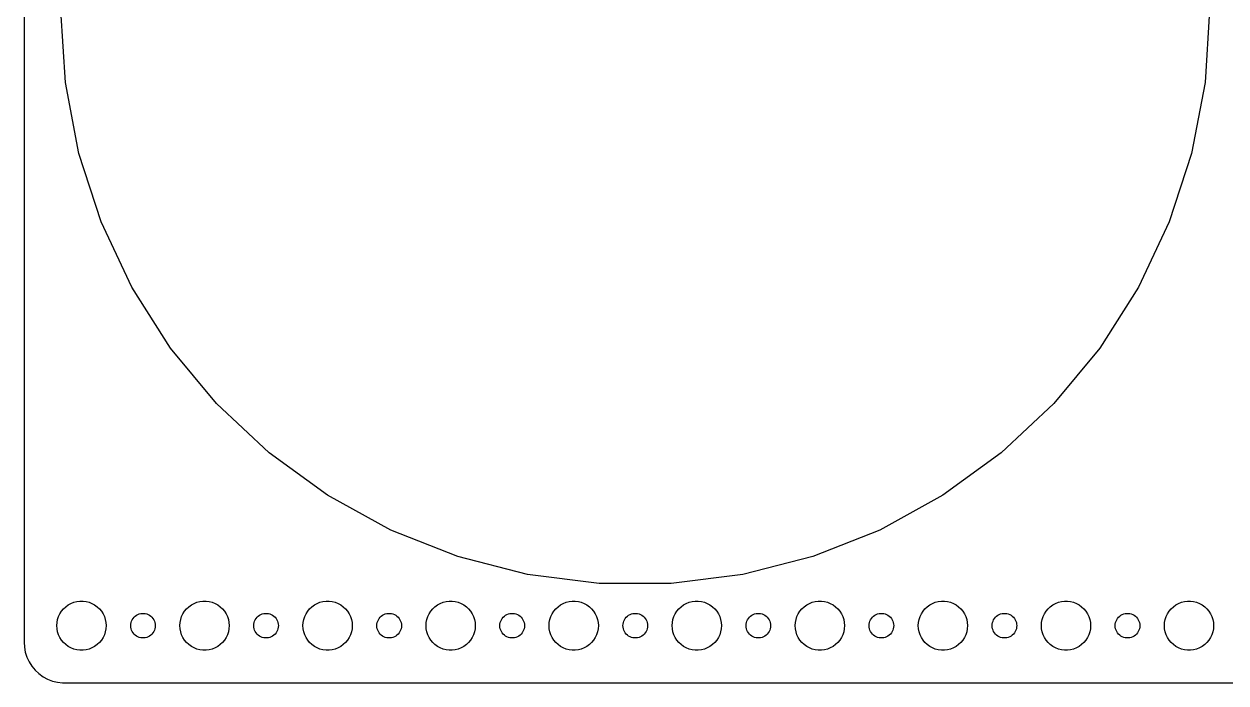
# Model space of a CAD drawing. Header units: metres. Extents: x -292 to 292, y -82 to 82.
# Drawn here: x -292 to -145.5, y -82 to -1.6 of the extents above; entities that cross this region are included whole.
import ezdxf

# ---------------------------------------------------------------- set-up
doc = ezdxf.new("R2010")
doc.units = ezdxf.units.M

msp = doc.modelspace()

# ---------------------------------------------------------------- linework, layer by layer
for p, q in [((-292, 77), (-292, -77)), ((-286.948, -8.7733), (-287.5, 0)), ((-147.5, 0), (-148.052, -8.7733)), ((-285.301, -17.4083), (-286.948, -8.7733)), ((-148.052, -8.7733), (-149.699, -17.4083)), ((-282.584, -25.7687), (-285.301, -17.4083)), ((-149.699, -17.4083), (-152.416, -25.7687)), ((-278.841, -33.7227), (-282.584, -25.7687)), ((-152.416, -25.7687), (-156.159, -33.7227)), ((-274.131, -41.145), (-278.841, -33.7227)), ((-156.159, -33.7227), (-160.869, -41.145)), ((-268.528, -47.9183), (-274.131, -41.145)), ((-160.869, -41.145), (-166.472, -47.9183)), ((-262.12, -53.9359), (-268.528, -47.9183)), ((-166.472, -47.9183), (-172.88, -53.9359)), ((-255.008, -59.103), (-262.12, -53.9359)), ((-172.88, -53.9359), (-179.992, -59.103)), ((-247.305, -63.3379), (-255.008, -59.103)), ((-179.992, -59.103), (-187.695, -63.3379)), ((-239.131, -66.574), (-247.305, -63.3379)), ((-187.695, -63.3379), (-195.869, -66.574)), ((-230.617, -68.7601), (-239.131, -66.574)), ((-195.869, -66.574), (-204.383, -68.7601)), ((-221.895, -69.8619), (-230.617, -68.7601)), ((-204.383, -68.7601), (-213.105, -69.8619)), ((-213.105, -69.8619), (-221.895, -69.8619)), ((-287.629, -73.5547), (-287.427, -73.2366)), ((-287.427, -73.2366), (-287.187, -72.9464)), ((-287.187, -72.9464), (-286.912, -72.6885)), ((-286.912, -72.6885), (-286.607, -72.467)), ((-286.607, -72.467), (-286.277, -72.2855)), ((-286.277, -72.2855), (-285.927, -72.1468)), ((-285.927, -72.1468), (-285.562, -72.0531)), ((-285.562, -72.0531), (-285.188, -72.0059)), ((-285.188, -72.0059), (-284.812, -72.0059)), ((-284.812, -72.0059), (-284.438, -72.0531)), ((-284.438, -72.0531), (-284.073, -72.1468)), ((-284.073, -72.1468), (-283.723, -72.2855)), ((-283.723, -72.2855), (-283.393, -72.467)), ((-283.393, -72.467), (-283.088, -72.6885)), ((-283.088, -72.6885), (-282.813, -72.9464)), ((-282.813, -72.9464), (-282.573, -73.2366)), ((-282.573, -73.2366), (-282.371, -73.5547)), ((-272.629, -73.5547), (-272.427, -73.2366)), ((-272.427, -73.2366), (-272.187, -72.9464)), ((-272.187, -72.9464), (-271.912, -72.6885)), ((-271.912, -72.6885), (-271.607, -72.467)), ((-271.607, -72.467), (-271.277, -72.2855)), ((-271.277, -72.2855), (-270.927, -72.1468)), ((-270.927, -72.1468), (-270.562, -72.0531)), ((-270.562, -72.0531), (-270.188, -72.0059)), ((-270.188, -72.0059), (-269.812, -72.0059)), ((-269.812, -72.0059), (-269.438, -72.0531)), ((-269.438, -72.0531), (-269.073, -72.1468)), ((-269.073, -72.1468), (-268.723, -72.2855)), ((-268.723, -72.2855), (-268.393, -72.467)), ((-268.393, -72.467), (-268.088, -72.6885)), ((-268.088, -72.6885), (-267.813, -72.9464)), ((-267.813, -72.9464), (-267.573, -73.2366)), ((-267.573, -73.2366), (-267.371, -73.5547)), ((-257.629, -73.5547), (-257.427, -73.2366)), ((-257.427, -73.2366), (-257.187, -72.9464)), ((-257.187, -72.9464), (-256.912, -72.6885)), ((-256.912, -72.6885), (-256.607, -72.467)), ((-256.607, -72.467), (-256.277, -72.2855)), ((-256.277, -72.2855), (-255.927, -72.1468)), ((-255.927, -72.1468), (-255.562, -72.0531)), ((-255.562, -72.0531), (-255.188, -72.0059)), ((-255.188, -72.0059), (-254.812, -72.0059)), ((-254.812, -72.0059), (-254.438, -72.0531)), ((-254.438, -72.0531), (-254.073, -72.1468)), ((-254.073, -72.1468), (-253.723, -72.2855)), ((-253.723, -72.2855), (-253.393, -72.467)), ((-253.393, -72.467), (-253.088, -72.6885)), ((-253.088, -72.6885), (-252.813, -72.9464)), ((-252.813, -72.9464), (-252.573, -73.2366)), ((-252.573, -73.2366), (-252.371, -73.5547)), ((-242.629, -73.5547), (-242.427, -73.2366)), ((-242.427, -73.2366), (-242.187, -72.9464)), ((-242.187, -72.9464), (-241.912, -72.6885)), ((-241.912, -72.6885), (-241.607, -72.467)), ((-241.607, -72.467), (-241.277, -72.2855)), ((-241.277, -72.2855), (-240.927, -72.1468)), ((-240.927, -72.1468), (-240.562, -72.0531)), ((-240.562, -72.0531), (-240.188, -72.0059)), ((-240.188, -72.0059), (-239.812, -72.0059)), ((-239.812, -72.0059), (-239.438, -72.0531)), ((-239.438, -72.0531), (-239.073, -72.1468)), ((-239.073, -72.1468), (-238.723, -72.2855)), ((-238.723, -72.2855), (-238.393, -72.467)), ((-238.393, -72.467), (-238.088, -72.6885)), ((-238.088, -72.6885), (-237.813, -72.9464)), ((-237.813, -72.9464), (-237.573, -73.2366)), ((-237.573, -73.2366), (-237.371, -73.5547)), ((-227.629, -73.5547), (-227.427, -73.2366)), ((-227.427, -73.2366), (-227.187, -72.9464)), ((-227.187, -72.9464), (-226.912, -72.6885)), ((-226.912, -72.6885), (-226.607, -72.467)), ((-226.607, -72.467), (-226.277, -72.2855)), ((-226.277, -72.2855), (-225.927, -72.1468)), ((-225.927, -72.1468), (-225.562, -72.0531)), ((-225.562, -72.0531), (-225.188, -72.0059)), ((-225.188, -72.0059), (-224.812, -72.0059)), ((-224.812, -72.0059), (-224.438, -72.0531)), ((-224.438, -72.0531), (-224.073, -72.1468)), ((-224.073, -72.1468), (-223.723, -72.2855)), ((-223.723, -72.2855), (-223.393, -72.467)), ((-223.393, -72.467), (-223.088, -72.6885)), ((-223.088, -72.6885), (-222.813, -72.9464)), ((-222.813, -72.9464), (-222.573, -73.2366)), ((-222.573, -73.2366), (-222.371, -73.5547)), ((-212.629, -73.5547), (-212.427, -73.2366)), ((-212.427, -73.2366), (-212.187, -72.9464)), ((-212.187, -72.9464), (-211.912, -72.6885)), ((-211.912, -72.6885), (-211.607, -72.467)), ((-211.607, -72.467), (-211.277, -72.2855)), ((-211.277, -72.2855), (-210.927, -72.1468)), ((-210.927, -72.1468), (-210.562, -72.0531)), ((-210.562, -72.0531), (-210.188, -72.0059)), ((-210.188, -72.0059), (-209.812, -72.0059)), ((-209.812, -72.0059), (-209.438, -72.0531)), ((-209.438, -72.0531), (-209.073, -72.1468)), ((-209.073, -72.1468), (-208.723, -72.2855)), ((-208.723, -72.2855), (-208.393, -72.467)), ((-208.393, -72.467), (-208.088, -72.6885)), ((-208.088, -72.6885), (-207.813, -72.9464)), ((-207.813, -72.9464), (-207.573, -73.2366)), ((-207.573, -73.2366), (-207.371, -73.5547)), ((-197.629, -73.5547), (-197.427, -73.2366)), ((-197.427, -73.2366), (-197.187, -72.9464)), ((-197.187, -72.9464), (-196.912, -72.6885)), ((-196.912, -72.6885), (-196.607, -72.467)), ((-196.607, -72.467), (-196.277, -72.2855)), ((-196.277, -72.2855), (-195.927, -72.1468)), ((-195.927, -72.1468), (-195.562, -72.0531)), ((-195.562, -72.0531), (-195.188, -72.0059)), ((-195.188, -72.0059), (-194.812, -72.0059)), ((-194.812, -72.0059), (-194.438, -72.0531)), ((-194.438, -72.0531), (-194.073, -72.1468)), ((-194.073, -72.1468), (-193.723, -72.2855)), ((-193.723, -72.2855), (-193.393, -72.467)), ((-193.393, -72.467), (-193.088, -72.6885)), ((-193.088, -72.6885), (-192.813, -72.9464)), ((-192.813, -72.9464), (-192.573, -73.2366)), ((-192.573, -73.2366), (-192.371, -73.5547)), ((-182.629, -73.5547), (-182.427, -73.2366)), ((-182.427, -73.2366), (-182.187, -72.9464)), ((-182.187, -72.9464), (-181.912, -72.6885)), ((-181.912, -72.6885), (-181.607, -72.467)), ((-181.607, -72.467), (-181.277, -72.2855)), ((-181.277, -72.2855), (-180.927, -72.1468)), ((-180.927, -72.1468), (-180.562, -72.0531)), ((-180.562, -72.0531), (-180.188, -72.0059)), ((-180.188, -72.0059), (-179.812, -72.0059)), ((-179.812, -72.0059), (-179.438, -72.0531)), ((-179.438, -72.0531), (-179.073, -72.1468)), ((-179.073, -72.1468), (-178.723, -72.2855)), ((-178.723, -72.2855), (-178.393, -72.467)), ((-178.393, -72.467), (-178.088, -72.6885)), ((-178.088, -72.6885), (-177.813, -72.9464)), ((-177.813, -72.9464), (-177.573, -73.2366)), ((-177.573, -73.2366), (-177.371, -73.5547)), ((-167.629, -73.5547), (-167.427, -73.2366)), ((-167.427, -73.2366), (-167.187, -72.9464)), ((-167.187, -72.9464), (-166.912, -72.6885)), ((-166.912, -72.6885), (-166.607, -72.467)), ((-166.607, -72.467), (-166.277, -72.2855)), ((-166.277, -72.2855), (-165.927, -72.1468)), ((-165.927, -72.1468), (-165.562, -72.0531)), ((-165.562, -72.0531), (-165.188, -72.0059)), ((-165.188, -72.0059), (-164.812, -72.0059)), ((-164.812, -72.0059), (-164.438, -72.0531)), ((-164.438, -72.0531), (-164.073, -72.1468)), ((-164.073, -72.1468), (-163.723, -72.2855)), ((-163.723, -72.2855), (-163.393, -72.467)), ((-163.393, -72.467), (-163.088, -72.6885)), ((-163.088, -72.6885), (-162.813, -72.9464)), ((-162.813, -72.9464), (-162.573, -73.2366)), ((-162.573, -73.2366), (-162.371, -73.5547)), ((-152.629, -73.5547), (-152.427, -73.2366)), ((-152.427, -73.2366), (-152.187, -72.9464)), ((-152.187, -72.9464), (-151.912, -72.6885)), ((-151.912, -72.6885), (-151.607, -72.467)), ((-151.607, -72.467), (-151.277, -72.2855)), ((-151.277, -72.2855), (-150.927, -72.1468)), ((-150.927, -72.1468), (-150.562, -72.0531)), ((-150.562, -72.0531), (-150.188, -72.0059)), ((-150.188, -72.0059), (-149.812, -72.0059)), ((-149.812, -72.0059), (-149.438, -72.0531)), ((-149.438, -72.0531), (-149.073, -72.1468)), ((-149.073, -72.1468), (-148.723, -72.2855)), ((-148.723, -72.2855), (-148.393, -72.467)), ((-148.393, -72.467), (-148.088, -72.6885)), ((-148.088, -72.6885), (-147.813, -72.9464)), ((-147.813, -72.9464), (-147.573, -73.2366)), ((-147.573, -73.2366), (-147.371, -73.5547)), ((-288, -75), (-287.976, -74.624)), ((-287.976, -74.624), (-287.906, -74.2539)), ((-287.906, -74.2539), (-287.789, -73.8956)), ((-287.789, -73.8956), (-287.629, -73.5547)), ((-282.371, -73.5547), (-282.211, -73.8956)), ((-282.211, -73.8956), (-282.094, -74.2539)), ((-282.094, -74.2539), (-282.024, -74.624)), ((-282.024, -74.624), (-282, -75)), ((-278.988, -74.812), (-278.953, -74.627)), ((-278.953, -74.627), (-278.895, -74.4478)), ((-278.895, -74.4478), (-278.814, -74.2774)), ((-278.814, -74.2774), (-278.714, -74.1183)), ((-278.714, -74.1183), (-278.593, -73.9732)), ((-278.593, -73.9732), (-278.456, -73.8442)), ((-278.456, -73.8442), (-278.304, -73.7335)), ((-278.304, -73.7335), (-278.139, -73.6428)), ((-278.139, -73.6428), (-277.964, -73.5734)), ((-277.964, -73.5734), (-277.781, -73.5266)), ((-277.781, -73.5266), (-277.594, -73.503)), ((-277.594, -73.503), (-277.406, -73.503)), ((-277.406, -73.503), (-277.219, -73.5266)), ((-277.219, -73.5266), (-277.036, -73.5734)), ((-277.036, -73.5734), (-276.861, -73.6428)), ((-276.861, -73.6428), (-276.696, -73.7335)), ((-276.696, -73.7335), (-276.544, -73.8442)), ((-276.544, -73.8442), (-276.407, -73.9732)), ((-276.407, -73.9732), (-276.286, -74.1183)), ((-276.286, -74.1183), (-276.186, -74.2774)), ((-276.186, -74.2774), (-276.105, -74.4478)), ((-276.105, -74.4478), (-276.047, -74.627)), ((-276.047, -74.627), (-276.012, -74.812)), ((-273, -75), (-272.976, -74.624)), ((-272.976, -74.624), (-272.906, -74.2539)), ((-272.906, -74.2539), (-272.789, -73.8956)), ((-272.789, -73.8956), (-272.629, -73.5547)), ((-267.371, -73.5547), (-267.211, -73.8956)), ((-267.211, -73.8956), (-267.094, -74.2539)), ((-267.094, -74.2539), (-267.024, -74.624)), ((-267.024, -74.624), (-267, -75)), ((-263.988, -74.812), (-263.953, -74.627)), ((-263.953, -74.627), (-263.895, -74.4478)), ((-263.895, -74.4478), (-263.814, -74.2774)), ((-263.814, -74.2774), (-263.714, -74.1183)), ((-263.714, -74.1183), (-263.593, -73.9732)), ((-263.593, -73.9732), (-263.456, -73.8442)), ((-263.456, -73.8442), (-263.304, -73.7335)), ((-263.304, -73.7335), (-263.139, -73.6428)), ((-263.139, -73.6428), (-262.964, -73.5734)), ((-262.964, -73.5734), (-262.781, -73.5266)), ((-262.781, -73.5266), (-262.594, -73.503)), ((-262.594, -73.503), (-262.406, -73.503)), ((-262.406, -73.503), (-262.219, -73.5266)), ((-262.219, -73.5266), (-262.036, -73.5734)), ((-262.036, -73.5734), (-261.861, -73.6428)), ((-261.861, -73.6428), (-261.696, -73.7335)), ((-261.696, -73.7335), (-261.544, -73.8442)), ((-261.544, -73.8442), (-261.407, -73.9732)), ((-261.407, -73.9732), (-261.286, -74.1183)), ((-261.286, -74.1183), (-261.186, -74.2774)), ((-261.186, -74.2774), (-261.105, -74.4478)), ((-261.105, -74.4478), (-261.047, -74.627)), ((-261.047, -74.627), (-261.012, -74.812)), ((-258, -75), (-257.976, -74.624)), ((-257.976, -74.624), (-257.906, -74.2539)), ((-257.906, -74.2539), (-257.789, -73.8956)), ((-257.789, -73.8956), (-257.629, -73.5547)), ((-252.371, -73.5547), (-252.211, -73.8956)), ((-252.211, -73.8956), (-252.094, -74.2539)), ((-252.094, -74.2539), (-252.024, -74.624)), ((-252.024, -74.624), (-252, -75)), ((-248.988, -74.812), (-248.953, -74.627)), ((-248.953, -74.627), (-248.895, -74.4478)), ((-248.895, -74.4478), (-248.814, -74.2774)), ((-248.814, -74.2774), (-248.714, -74.1183)), ((-248.714, -74.1183), (-248.593, -73.9732)), ((-248.593, -73.9732), (-248.456, -73.8442)), ((-248.456, -73.8442), (-248.304, -73.7335)), ((-248.304, -73.7335), (-248.139, -73.6428)), ((-248.139, -73.6428), (-247.964, -73.5734)), ((-247.964, -73.5734), (-247.781, -73.5266)), ((-247.781, -73.5266), (-247.594, -73.503)), ((-247.594, -73.503), (-247.406, -73.503)), ((-247.406, -73.503), (-247.219, -73.5266)), ((-247.219, -73.5266), (-247.036, -73.5734)), ((-247.036, -73.5734), (-246.861, -73.6428)), ((-246.861, -73.6428), (-246.696, -73.7335)), ((-246.696, -73.7335), (-246.544, -73.8442)), ((-246.544, -73.8442), (-246.407, -73.9732)), ((-246.407, -73.9732), (-246.286, -74.1183)), ((-246.286, -74.1183), (-246.186, -74.2774)), ((-246.186, -74.2774), (-246.105, -74.4478)), ((-246.105, -74.4478), (-246.047, -74.627)), ((-246.047, -74.627), (-246.012, -74.812)), ((-243, -75), (-242.976, -74.624)), ((-242.976, -74.624), (-242.906, -74.2539)), ((-242.906, -74.2539), (-242.789, -73.8956)), ((-242.789, -73.8956), (-242.629, -73.5547)), ((-237.371, -73.5547), (-237.211, -73.8956)), ((-237.211, -73.8956), (-237.094, -74.2539)), ((-237.094, -74.2539), (-237.024, -74.624)), ((-237.024, -74.624), (-237, -75)), ((-233.988, -74.812), (-233.953, -74.627)), ((-233.953, -74.627), (-233.895, -74.4478)), ((-233.895, -74.4478), (-233.814, -74.2774)), ((-233.814, -74.2774), (-233.714, -74.1183)), ((-233.714, -74.1183), (-233.593, -73.9732)), ((-233.593, -73.9732), (-233.456, -73.8442)), ((-233.456, -73.8442), (-233.304, -73.7335)), ((-233.304, -73.7335), (-233.139, -73.6428)), ((-233.139, -73.6428), (-232.964, -73.5734)), ((-232.964, -73.5734), (-232.781, -73.5266)), ((-232.781, -73.5266), (-232.594, -73.503)), ((-232.594, -73.503), (-232.406, -73.503)), ((-232.406, -73.503), (-232.219, -73.5266)), ((-232.219, -73.5266), (-232.036, -73.5734)), ((-232.036, -73.5734), (-231.861, -73.6428)), ((-231.861, -73.6428), (-231.696, -73.7335)), ((-231.696, -73.7335), (-231.544, -73.8442)), ((-231.544, -73.8442), (-231.407, -73.9732)), ((-231.407, -73.9732), (-231.286, -74.1183)), ((-231.286, -74.1183), (-231.186, -74.2774)), ((-231.186, -74.2774), (-231.105, -74.4478)), ((-231.105, -74.4478), (-231.047, -74.627)), ((-231.047, -74.627), (-231.012, -74.812)), ((-228, -75), (-227.976, -74.624)), ((-227.976, -74.624), (-227.906, -74.2539)), ((-227.906, -74.2539), (-227.789, -73.8956)), ((-227.789, -73.8956), (-227.629, -73.5547)), ((-222.371, -73.5547), (-222.211, -73.8956)), ((-222.211, -73.8956), (-222.094, -74.2539)), ((-222.094, -74.2539), (-222.024, -74.624)), ((-222.024, -74.624), (-222, -75)), ((-218.988, -74.812), (-218.953, -74.627)), ((-218.953, -74.627), (-218.895, -74.4478)), ((-218.895, -74.4478), (-218.814, -74.2774)), ((-218.814, -74.2774), (-218.714, -74.1183)), ((-218.714, -74.1183), (-218.593, -73.9732)), ((-218.593, -73.9732), (-218.456, -73.8442)), ((-218.456, -73.8442), (-218.304, -73.7335)), ((-218.304, -73.7335), (-218.139, -73.6428)), ((-218.139, -73.6428), (-217.964, -73.5734)), ((-217.964, -73.5734), (-217.781, -73.5266)), ((-217.781, -73.5266), (-217.594, -73.503)), ((-217.594, -73.503), (-217.406, -73.503)), ((-217.406, -73.503), (-217.219, -73.5266)), ((-217.219, -73.5266), (-217.036, -73.5734)), ((-217.036, -73.5734), (-216.861, -73.6428)), ((-216.861, -73.6428), (-216.696, -73.7335)), ((-216.696, -73.7335), (-216.544, -73.8442)), ((-216.544, -73.8442), (-216.407, -73.9732)), ((-216.407, -73.9732), (-216.286, -74.1183)), ((-216.286, -74.1183), (-216.186, -74.2774)), ((-216.186, -74.2774), (-216.105, -74.4478)), ((-216.105, -74.4478), (-216.047, -74.627)), ((-216.047, -74.627), (-216.012, -74.812)), ((-213, -75), (-212.976, -74.624)), ((-212.976, -74.624), (-212.906, -74.2539)), ((-212.906, -74.2539), (-212.789, -73.8956)), ((-212.789, -73.8956), (-212.629, -73.5547)), ((-207.371, -73.5547), (-207.211, -73.8956)), ((-207.211, -73.8956), (-207.094, -74.2539)), ((-207.094, -74.2539), (-207.024, -74.624)), ((-207.024, -74.624), (-207, -75)), ((-203.988, -74.812), (-203.953, -74.627)), ((-203.953, -74.627), (-203.895, -74.4478)), ((-203.895, -74.4478), (-203.814, -74.2774)), ((-203.814, -74.2774), (-203.714, -74.1183)), ((-203.714, -74.1183), (-203.593, -73.9732)), ((-203.593, -73.9732), (-203.456, -73.8442)), ((-203.456, -73.8442), (-203.304, -73.7335)), ((-203.304, -73.7335), (-203.139, -73.6428)), ((-203.139, -73.6428), (-202.964, -73.5734)), ((-202.964, -73.5734), (-202.781, -73.5266)), ((-202.781, -73.5266), (-202.594, -73.503)), ((-202.594, -73.503), (-202.406, -73.503)), ((-202.406, -73.503), (-202.219, -73.5266)), ((-202.219, -73.5266), (-202.036, -73.5734)), ((-202.036, -73.5734), (-201.861, -73.6428)), ((-201.861, -73.6428), (-201.696, -73.7335)), ((-201.696, -73.7335), (-201.544, -73.8442)), ((-201.544, -73.8442), (-201.407, -73.9732)), ((-201.407, -73.9732), (-201.286, -74.1183)), ((-201.286, -74.1183), (-201.186, -74.2774)), ((-201.186, -74.2774), (-201.105, -74.4478)), ((-201.105, -74.4478), (-201.047, -74.627)), ((-201.047, -74.627), (-201.012, -74.812)), ((-198, -75), (-197.976, -74.624)), ((-197.976, -74.624), (-197.906, -74.2539)), ((-197.906, -74.2539), (-197.789, -73.8956)), ((-197.789, -73.8956), (-197.629, -73.5547)), ((-192.371, -73.5547), (-192.211, -73.8956)), ((-192.211, -73.8956), (-192.094, -74.2539)), ((-192.094, -74.2539), (-192.024, -74.624)), ((-192.024, -74.624), (-192, -75)), ((-188.988, -74.812), (-188.953, -74.627)), ((-188.953, -74.627), (-188.895, -74.4478)), ((-188.895, -74.4478), (-188.814, -74.2774)), ((-188.814, -74.2774), (-188.714, -74.1183)), ((-188.714, -74.1183), (-188.593, -73.9732)), ((-188.593, -73.9732), (-188.456, -73.8442)), ((-188.456, -73.8442), (-188.304, -73.7335)), ((-188.304, -73.7335), (-188.139, -73.6428)), ((-188.139, -73.6428), (-187.964, -73.5734)), ((-187.964, -73.5734), (-187.781, -73.5266)), ((-187.781, -73.5266), (-187.594, -73.503)), ((-187.594, -73.503), (-187.406, -73.503)), ((-187.406, -73.503), (-187.219, -73.5266)), ((-187.219, -73.5266), (-187.036, -73.5734)), ((-187.036, -73.5734), (-186.861, -73.6428)), ((-186.861, -73.6428), (-186.696, -73.7335)), ((-186.696, -73.7335), (-186.544, -73.8442)), ((-186.544, -73.8442), (-186.407, -73.9732)), ((-186.407, -73.9732), (-186.286, -74.1183)), ((-186.286, -74.1183), (-186.186, -74.2774)), ((-186.186, -74.2774), (-186.105, -74.4478)), ((-186.105, -74.4478), (-186.047, -74.627)), ((-186.047, -74.627), (-186.012, -74.812)), ((-183, -75), (-182.976, -74.624)), ((-182.976, -74.624), (-182.906, -74.2539)), ((-182.906, -74.2539), (-182.789, -73.8956)), ((-182.789, -73.8956), (-182.629, -73.5547)), ((-177.371, -73.5547), (-177.211, -73.8956)), ((-177.211, -73.8956), (-177.094, -74.2539)), ((-177.094, -74.2539), (-177.024, -74.624)), ((-177.024, -74.624), (-177, -75)), ((-173.988, -74.812), (-173.953, -74.627)), ((-173.953, -74.627), (-173.895, -74.4478)), ((-173.895, -74.4478), (-173.814, -74.2774)), ((-173.814, -74.2774), (-173.714, -74.1183)), ((-173.714, -74.1183), (-173.593, -73.9732)), ((-173.593, -73.9732), (-173.456, -73.8442)), ((-173.456, -73.8442), (-173.304, -73.7335)), ((-173.304, -73.7335), (-173.139, -73.6428)), ((-173.139, -73.6428), (-172.964, -73.5734)), ((-172.964, -73.5734), (-172.781, -73.5266)), ((-172.781, -73.5266), (-172.594, -73.503)), ((-172.594, -73.503), (-172.406, -73.503)), ((-172.406, -73.503), (-172.219, -73.5266)), ((-172.219, -73.5266), (-172.036, -73.5734)), ((-172.036, -73.5734), (-171.861, -73.6428)), ((-171.861, -73.6428), (-171.696, -73.7335)), ((-171.696, -73.7335), (-171.544, -73.8442)), ((-171.544, -73.8442), (-171.407, -73.9732)), ((-171.407, -73.9732), (-171.286, -74.1183)), ((-171.286, -74.1183), (-171.186, -74.2774)), ((-171.186, -74.2774), (-171.105, -74.4478)), ((-171.105, -74.4478), (-171.047, -74.627)), ((-171.047, -74.627), (-171.012, -74.812)), ((-168, -75), (-167.976, -74.624)), ((-167.976, -74.624), (-167.906, -74.2539)), ((-167.906, -74.2539), (-167.789, -73.8956)), ((-167.789, -73.8956), (-167.629, -73.5547)), ((-162.371, -73.5547), (-162.211, -73.8956)), ((-162.211, -73.8956), (-162.094, -74.2539)), ((-162.094, -74.2539), (-162.024, -74.624)), ((-162.024, -74.624), (-162, -75)), ((-158.988, -74.812), (-158.953, -74.627)), ((-158.953, -74.627), (-158.895, -74.4478)), ((-158.895, -74.4478), (-158.814, -74.2774)), ((-158.814, -74.2774), (-158.714, -74.1183)), ((-158.714, -74.1183), (-158.593, -73.9732)), ((-158.593, -73.9732), (-158.456, -73.8442)), ((-158.456, -73.8442), (-158.304, -73.7335)), ((-158.304, -73.7335), (-158.139, -73.6428)), ((-158.139, -73.6428), (-157.964, -73.5734)), ((-157.964, -73.5734), (-157.781, -73.5266)), ((-157.781, -73.5266), (-157.594, -73.503)), ((-157.594, -73.503), (-157.406, -73.503)), ((-157.406, -73.503), (-157.219, -73.5266)), ((-157.219, -73.5266), (-157.036, -73.5734)), ((-157.036, -73.5734), (-156.861, -73.6428)), ((-156.861, -73.6428), (-156.696, -73.7335)), ((-156.696, -73.7335), (-156.544, -73.8442)), ((-156.544, -73.8442), (-156.407, -73.9732)), ((-156.407, -73.9732), (-156.286, -74.1183)), ((-156.286, -74.1183), (-156.186, -74.2774)), ((-156.186, -74.2774), (-156.105, -74.4478)), ((-156.105, -74.4478), (-156.047, -74.627)), ((-156.047, -74.627), (-156.012, -74.812)), ((-153, -75), (-152.976, -74.624)), ((-152.976, -74.624), (-152.906, -74.2539)), ((-152.906, -74.2539), (-152.789, -73.8956)), ((-152.789, -73.8956), (-152.629, -73.5547)), ((-147.371, -73.5547), (-147.211, -73.8956)), ((-147.211, -73.8956), (-147.094, -74.2539)), ((-147.094, -74.2539), (-147.024, -74.624)), ((-147.024, -74.624), (-147, -75)), ((-287.976, -75.376), (-288, -75)), ((-287.906, -75.7461), (-287.976, -75.376)), ((-287.789, -76.1044), (-287.906, -75.7461)), ((-287.629, -76.4453), (-287.789, -76.1044)), ((-282.211, -76.1044), (-282.371, -76.4453)), ((-282.094, -75.7461), (-282.211, -76.1044)), ((-282.024, -75.376), (-282.094, -75.7461)), ((-282, -75), (-282.024, -75.376)), ((-279, -75), (-278.988, -74.812)), ((-278.988, -75.188), (-279, -75)), ((-278.953, -75.373), (-278.988, -75.188)), ((-278.895, -75.5522), (-278.953, -75.373)), ((-278.814, -75.7226), (-278.895, -75.5522)), ((-278.714, -75.8817), (-278.814, -75.7226)), ((-278.593, -76.0268), (-278.714, -75.8817)), ((-278.456, -76.1558), (-278.593, -76.0268)), ((-278.304, -76.2665), (-278.456, -76.1558)), ((-276.544, -76.1558), (-276.696, -76.2665)), ((-276.407, -76.0268), (-276.544, -76.1558)), ((-276.286, -75.8817), (-276.407, -76.0268)), ((-276.186, -75.7226), (-276.286, -75.8817)), ((-276.105, -75.5522), (-276.186, -75.7226)), ((-276.047, -75.373), (-276.105, -75.5522)), ((-276.012, -75.188), (-276.047, -75.373)), ((-276.012, -74.812), (-276, -75)), ((-276, -75), (-276.012, -75.188)), ((-272.976, -75.376), (-273, -75)), ((-272.906, -75.7461), (-272.976, -75.376)), ((-272.789, -76.1044), (-272.906, -75.7461)), ((-272.629, -76.4453), (-272.789, -76.1044)), ((-267.211, -76.1044), (-267.371, -76.4453)), ((-267.094, -75.7461), (-267.211, -76.1044)), ((-267.024, -75.376), (-267.094, -75.7461)), ((-267, -75), (-267.024, -75.376)), ((-264, -75), (-263.988, -74.812)), ((-263.988, -75.188), (-264, -75)), ((-263.953, -75.373), (-263.988, -75.188)), ((-263.895, -75.5522), (-263.953, -75.373)), ((-263.814, -75.7226), (-263.895, -75.5522)), ((-263.714, -75.8817), (-263.814, -75.7226)), ((-263.593, -76.0268), (-263.714, -75.8817)), ((-263.456, -76.1558), (-263.593, -76.0268)), ((-263.304, -76.2665), (-263.456, -76.1558)), ((-261.544, -76.1558), (-261.696, -76.2665)), ((-261.407, -76.0268), (-261.544, -76.1558)), ((-261.286, -75.8817), (-261.407, -76.0268)), ((-261.186, -75.7226), (-261.286, -75.8817)), ((-261.105, -75.5522), (-261.186, -75.7226)), ((-261.047, -75.373), (-261.105, -75.5522)), ((-261.012, -75.188), (-261.047, -75.373)), ((-261.012, -74.812), (-261, -75)), ((-261, -75), (-261.012, -75.188)), ((-257.976, -75.376), (-258, -75)), ((-257.906, -75.7461), (-257.976, -75.376)), ((-257.789, -76.1044), (-257.906, -75.7461)), ((-257.629, -76.4453), (-257.789, -76.1044)), ((-252.211, -76.1044), (-252.371, -76.4453)), ((-252.094, -75.7461), (-252.211, -76.1044)), ((-252.024, -75.376), (-252.094, -75.7461)), ((-252, -75), (-252.024, -75.376)), ((-249, -75), (-248.988, -74.812)), ((-248.988, -75.188), (-249, -75)), ((-248.953, -75.373), (-248.988, -75.188)), ((-248.895, -75.5522), (-248.953, -75.373)), ((-248.814, -75.7226), (-248.895, -75.5522)), ((-248.714, -75.8817), (-248.814, -75.7226)), ((-248.593, -76.0268), (-248.714, -75.8817)), ((-248.456, -76.1558), (-248.593, -76.0268)), ((-248.304, -76.2665), (-248.456, -76.1558)), ((-246.544, -76.1558), (-246.696, -76.2665)), ((-246.407, -76.0268), (-246.544, -76.1558)), ((-246.286, -75.8817), (-246.407, -76.0268)), ((-246.186, -75.7226), (-246.286, -75.8817)), ((-246.105, -75.5522), (-246.186, -75.7226)), ((-246.047, -75.373), (-246.105, -75.5522)), ((-246.012, -75.188), (-246.047, -75.373)), ((-246.012, -74.812), (-246, -75)), ((-246, -75), (-246.012, -75.188)), ((-242.976, -75.376), (-243, -75)), ((-242.906, -75.7461), (-242.976, -75.376)), ((-242.789, -76.1044), (-242.906, -75.7461)), ((-242.629, -76.4453), (-242.789, -76.1044)), ((-237.211, -76.1044), (-237.371, -76.4453)), ((-237.094, -75.7461), (-237.211, -76.1044)), ((-237.024, -75.376), (-237.094, -75.7461)), ((-237, -75), (-237.024, -75.376)), ((-234, -75), (-233.988, -74.812)), ((-233.988, -75.188), (-234, -75)), ((-233.953, -75.373), (-233.988, -75.188)), ((-233.895, -75.5522), (-233.953, -75.373)), ((-233.814, -75.7226), (-233.895, -75.5522)), ((-233.714, -75.8817), (-233.814, -75.7226)), ((-233.593, -76.0268), (-233.714, -75.8817)), ((-233.456, -76.1558), (-233.593, -76.0268)), ((-233.304, -76.2665), (-233.456, -76.1558)), ((-231.544, -76.1558), (-231.696, -76.2665)), ((-231.407, -76.0268), (-231.544, -76.1558)), ((-231.286, -75.8817), (-231.407, -76.0268)), ((-231.186, -75.7226), (-231.286, -75.8817)), ((-231.105, -75.5522), (-231.186, -75.7226)), ((-231.047, -75.373), (-231.105, -75.5522)), ((-231.012, -75.188), (-231.047, -75.373)), ((-231.012, -74.812), (-231, -75)), ((-231, -75), (-231.012, -75.188)), ((-227.976, -75.376), (-228, -75)), ((-227.906, -75.7461), (-227.976, -75.376)), ((-227.789, -76.1044), (-227.906, -75.7461)), ((-227.629, -76.4453), (-227.789, -76.1044)), ((-222.211, -76.1044), (-222.371, -76.4453)), ((-222.094, -75.7461), (-222.211, -76.1044)), ((-222.024, -75.376), (-222.094, -75.7461)), ((-222, -75), (-222.024, -75.376)), ((-219, -75), (-218.988, -74.812)), ((-218.988, -75.188), (-219, -75)), ((-218.953, -75.373), (-218.988, -75.188)), ((-218.895, -75.5522), (-218.953, -75.373)), ((-218.814, -75.7226), (-218.895, -75.5522)), ((-218.714, -75.8817), (-218.814, -75.7226)), ((-218.593, -76.0268), (-218.714, -75.8817)), ((-218.456, -76.1558), (-218.593, -76.0268)), ((-218.304, -76.2665), (-218.456, -76.1558)), ((-216.544, -76.1558), (-216.696, -76.2665)), ((-216.407, -76.0268), (-216.544, -76.1558)), ((-216.286, -75.8817), (-216.407, -76.0268)), ((-216.186, -75.7226), (-216.286, -75.8817)), ((-216.105, -75.5522), (-216.186, -75.7226)), ((-216.047, -75.373), (-216.105, -75.5522)), ((-216.012, -75.188), (-216.047, -75.373)), ((-216.012, -74.812), (-216, -75)), ((-216, -75), (-216.012, -75.188)), ((-212.976, -75.376), (-213, -75)), ((-212.906, -75.7461), (-212.976, -75.376)), ((-212.789, -76.1044), (-212.906, -75.7461)), ((-212.629, -76.4453), (-212.789, -76.1044)), ((-207.211, -76.1044), (-207.371, -76.4453)), ((-207.094, -75.7461), (-207.211, -76.1044)), ((-207.024, -75.376), (-207.094, -75.7461)), ((-207, -75), (-207.024, -75.376)), ((-204, -75), (-203.988, -74.812)), ((-203.988, -75.188), (-204, -75)), ((-203.953, -75.373), (-203.988, -75.188)), ((-203.895, -75.5522), (-203.953, -75.373)), ((-203.814, -75.7226), (-203.895, -75.5522)), ((-203.714, -75.8817), (-203.814, -75.7226)), ((-203.593, -76.0268), (-203.714, -75.8817)), ((-203.456, -76.1558), (-203.593, -76.0268)), ((-203.304, -76.2665), (-203.456, -76.1558)), ((-201.544, -76.1558), (-201.696, -76.2665)), ((-201.407, -76.0268), (-201.544, -76.1558)), ((-201.286, -75.8817), (-201.407, -76.0268)), ((-201.186, -75.7226), (-201.286, -75.8817)), ((-201.105, -75.5522), (-201.186, -75.7226)), ((-201.047, -75.373), (-201.105, -75.5522)), ((-201.012, -75.188), (-201.047, -75.373)), ((-201.012, -74.812), (-201, -75)), ((-201, -75), (-201.012, -75.188)), ((-197.976, -75.376), (-198, -75)), ((-197.906, -75.7461), (-197.976, -75.376)), ((-197.789, -76.1044), (-197.906, -75.7461)), ((-197.629, -76.4453), (-197.789, -76.1044)), ((-192.211, -76.1044), (-192.371, -76.4453)), ((-192.094, -75.7461), (-192.211, -76.1044)), ((-192.024, -75.376), (-192.094, -75.7461)), ((-192, -75), (-192.024, -75.376)), ((-189, -75), (-188.988, -74.812)), ((-188.988, -75.188), (-189, -75)), ((-188.953, -75.373), (-188.988, -75.188)), ((-188.895, -75.5522), (-188.953, -75.373)), ((-188.814, -75.7226), (-188.895, -75.5522)), ((-188.714, -75.8817), (-188.814, -75.7226)), ((-188.593, -76.0268), (-188.714, -75.8817)), ((-188.456, -76.1558), (-188.593, -76.0268)), ((-188.304, -76.2665), (-188.456, -76.1558)), ((-186.544, -76.1558), (-186.696, -76.2665)), ((-186.407, -76.0268), (-186.544, -76.1558)), ((-186.286, -75.8817), (-186.407, -76.0268)), ((-186.186, -75.7226), (-186.286, -75.8817)), ((-186.105, -75.5522), (-186.186, -75.7226)), ((-186.047, -75.373), (-186.105, -75.5522)), ((-186.012, -75.188), (-186.047, -75.373)), ((-186.012, -74.812), (-186, -75)), ((-186, -75), (-186.012, -75.188)), ((-182.976, -75.376), (-183, -75)), ((-182.906, -75.7461), (-182.976, -75.376)), ((-182.789, -76.1044), (-182.906, -75.7461)), ((-182.629, -76.4453), (-182.789, -76.1044)), ((-177.211, -76.1044), (-177.371, -76.4453)), ((-177.094, -75.7461), (-177.211, -76.1044)), ((-177.024, -75.376), (-177.094, -75.7461)), ((-177, -75), (-177.024, -75.376)), ((-174, -75), (-173.988, -74.812)), ((-173.988, -75.188), (-174, -75)), ((-173.953, -75.373), (-173.988, -75.188)), ((-173.895, -75.5522), (-173.953, -75.373)), ((-173.814, -75.7226), (-173.895, -75.5522)), ((-173.714, -75.8817), (-173.814, -75.7226)), ((-173.593, -76.0268), (-173.714, -75.8817)), ((-173.456, -76.1558), (-173.593, -76.0268)), ((-173.304, -76.2665), (-173.456, -76.1558)), ((-171.544, -76.1558), (-171.696, -76.2665)), ((-171.407, -76.0268), (-171.544, -76.1558)), ((-171.286, -75.8817), (-171.407, -76.0268)), ((-171.186, -75.7226), (-171.286, -75.8817)), ((-171.105, -75.5522), (-171.186, -75.7226)), ((-171.047, -75.373), (-171.105, -75.5522)), ((-171.012, -75.188), (-171.047, -75.373)), ((-171.012, -74.812), (-171, -75)), ((-171, -75), (-171.012, -75.188)), ((-167.976, -75.376), (-168, -75)), ((-167.906, -75.7461), (-167.976, -75.376)), ((-167.789, -76.1044), (-167.906, -75.7461)), ((-167.629, -76.4453), (-167.789, -76.1044)), ((-162.211, -76.1044), (-162.371, -76.4453)), ((-162.094, -75.7461), (-162.211, -76.1044)), ((-162.024, -75.376), (-162.094, -75.7461)), ((-162, -75), (-162.024, -75.376)), ((-159, -75), (-158.988, -74.812)), ((-158.988, -75.188), (-159, -75)), ((-158.953, -75.373), (-158.988, -75.188)), ((-158.895, -75.5522), (-158.953, -75.373)), ((-158.814, -75.7226), (-158.895, -75.5522)), ((-158.714, -75.8817), (-158.814, -75.7226)), ((-158.593, -76.0268), (-158.714, -75.8817)), ((-158.456, -76.1558), (-158.593, -76.0268)), ((-158.304, -76.2665), (-158.456, -76.1558)), ((-156.544, -76.1558), (-156.696, -76.2665)), ((-156.407, -76.0268), (-156.544, -76.1558)), ((-156.286, -75.8817), (-156.407, -76.0268)), ((-156.186, -75.7226), (-156.286, -75.8817)), ((-156.105, -75.5522), (-156.186, -75.7226)), ((-156.047, -75.373), (-156.105, -75.5522)), ((-156.012, -75.188), (-156.047, -75.373)), ((-156.012, -74.812), (-156, -75)), ((-156, -75), (-156.012, -75.188)), ((-152.976, -75.376), (-153, -75)), ((-152.906, -75.7461), (-152.976, -75.376)), ((-152.789, -76.1044), (-152.906, -75.7461)), ((-152.629, -76.4453), (-152.789, -76.1044)), ((-147.211, -76.1044), (-147.371, -76.4453)), ((-147.094, -75.7461), (-147.211, -76.1044)), ((-147.024, -75.376), (-147.094, -75.7461)), ((-147, -75), (-147.024, -75.376)), ((-292, -77), (-291.961, -77.6267)), ((-291.961, -77.6267), (-291.843, -78.2434)), ((-287.427, -76.7634), (-287.629, -76.4453)), ((-287.187, -77.0536), (-287.427, -76.7634)), ((-286.912, -77.3115), (-287.187, -77.0536)), ((-286.607, -77.533), (-286.912, -77.3115)), ((-286.277, -77.7145), (-286.607, -77.533)), ((-283.393, -77.533), (-283.723, -77.7145)), ((-283.088, -77.3115), (-283.393, -77.533)), ((-282.813, -77.0536), (-283.088, -77.3115)), ((-282.573, -76.7634), (-282.813, -77.0536)), ((-282.371, -76.4453), (-282.573, -76.7634)), ((-278.139, -76.3572), (-278.304, -76.2665)), ((-277.964, -76.4266), (-278.139, -76.3572)), ((-277.781, -76.4734), (-277.964, -76.4266)), ((-277.594, -76.497), (-277.781, -76.4734)), ((-277.406, -76.497), (-277.594, -76.497)), ((-277.219, -76.4734), (-277.406, -76.497)), ((-277.036, -76.4266), (-277.219, -76.4734)), ((-276.861, -76.3572), (-277.036, -76.4266)), ((-276.696, -76.2665), (-276.861, -76.3572)), ((-272.427, -76.7634), (-272.629, -76.4453)), ((-272.187, -77.0536), (-272.427, -76.7634)), ((-271.912, -77.3115), (-272.187, -77.0536)), ((-271.607, -77.533), (-271.912, -77.3115)), ((-271.277, -77.7145), (-271.607, -77.533)), ((-268.393, -77.533), (-268.723, -77.7145)), ((-268.088, -77.3115), (-268.393, -77.533)), ((-267.813, -77.0536), (-268.088, -77.3115)), ((-267.573, -76.7634), (-267.813, -77.0536)), ((-267.371, -76.4453), (-267.573, -76.7634)), ((-263.139, -76.3572), (-263.304, -76.2665)), ((-262.964, -76.4266), (-263.139, -76.3572)), ((-262.781, -76.4734), (-262.964, -76.4266)), ((-262.594, -76.497), (-262.781, -76.4734)), ((-262.406, -76.497), (-262.594, -76.497)), ((-262.219, -76.4734), (-262.406, -76.497)), ((-262.036, -76.4266), (-262.219, -76.4734)), ((-261.861, -76.3572), (-262.036, -76.4266)), ((-261.696, -76.2665), (-261.861, -76.3572)), ((-257.427, -76.7634), (-257.629, -76.4453)), ((-257.187, -77.0536), (-257.427, -76.7634)), ((-256.912, -77.3115), (-257.187, -77.0536)), ((-256.607, -77.533), (-256.912, -77.3115)), ((-256.277, -77.7145), (-256.607, -77.533)), ((-253.393, -77.533), (-253.723, -77.7145)), ((-253.088, -77.3115), (-253.393, -77.533)), ((-252.813, -77.0536), (-253.088, -77.3115)), ((-252.573, -76.7634), (-252.813, -77.0536)), ((-252.371, -76.4453), (-252.573, -76.7634)), ((-248.139, -76.3572), (-248.304, -76.2665)), ((-247.964, -76.4266), (-248.139, -76.3572)), ((-247.781, -76.4734), (-247.964, -76.4266)), ((-247.594, -76.497), (-247.781, -76.4734)), ((-247.406, -76.497), (-247.594, -76.497)), ((-247.219, -76.4734), (-247.406, -76.497)), ((-247.036, -76.4266), (-247.219, -76.4734)), ((-246.861, -76.3572), (-247.036, -76.4266)), ((-246.696, -76.2665), (-246.861, -76.3572)), ((-242.427, -76.7634), (-242.629, -76.4453)), ((-242.187, -77.0536), (-242.427, -76.7634)), ((-241.912, -77.3115), (-242.187, -77.0536)), ((-241.607, -77.533), (-241.912, -77.3115)), ((-241.277, -77.7145), (-241.607, -77.533)), ((-238.393, -77.533), (-238.723, -77.7145)), ((-238.088, -77.3115), (-238.393, -77.533)), ((-237.813, -77.0536), (-238.088, -77.3115)), ((-237.573, -76.7634), (-237.813, -77.0536)), ((-237.371, -76.4453), (-237.573, -76.7634)), ((-233.139, -76.3572), (-233.304, -76.2665)), ((-232.964, -76.4266), (-233.139, -76.3572)), ((-232.781, -76.4734), (-232.964, -76.4266)), ((-232.594, -76.497), (-232.781, -76.4734)), ((-232.406, -76.497), (-232.594, -76.497)), ((-232.219, -76.4734), (-232.406, -76.497)), ((-232.036, -76.4266), (-232.219, -76.4734)), ((-231.861, -76.3572), (-232.036, -76.4266)), ((-231.696, -76.2665), (-231.861, -76.3572)), ((-227.427, -76.7634), (-227.629, -76.4453)), ((-227.187, -77.0536), (-227.427, -76.7634)), ((-226.912, -77.3115), (-227.187, -77.0536)), ((-226.607, -77.533), (-226.912, -77.3115)), ((-226.277, -77.7145), (-226.607, -77.533)), ((-223.393, -77.533), (-223.723, -77.7145)), ((-223.088, -77.3115), (-223.393, -77.533)), ((-222.813, -77.0536), (-223.088, -77.3115)), ((-222.573, -76.7634), (-222.813, -77.0536)), ((-222.371, -76.4453), (-222.573, -76.7634)), ((-218.139, -76.3572), (-218.304, -76.2665)), ((-217.964, -76.4266), (-218.139, -76.3572)), ((-217.781, -76.4734), (-217.964, -76.4266)), ((-217.594, -76.497), (-217.781, -76.4734)), ((-217.406, -76.497), (-217.594, -76.497)), ((-217.219, -76.4734), (-217.406, -76.497)), ((-217.036, -76.4266), (-217.219, -76.4734)), ((-216.861, -76.3572), (-217.036, -76.4266)), ((-216.696, -76.2665), (-216.861, -76.3572)), ((-212.427, -76.7634), (-212.629, -76.4453)), ((-212.187, -77.0536), (-212.427, -76.7634)), ((-211.912, -77.3115), (-212.187, -77.0536)), ((-211.607, -77.533), (-211.912, -77.3115)), ((-211.277, -77.7145), (-211.607, -77.533)), ((-208.393, -77.533), (-208.723, -77.7145)), ((-208.088, -77.3115), (-208.393, -77.533)), ((-207.813, -77.0536), (-208.088, -77.3115)), ((-207.573, -76.7634), (-207.813, -77.0536)), ((-207.371, -76.4453), (-207.573, -76.7634)), ((-203.139, -76.3572), (-203.304, -76.2665)), ((-202.964, -76.4266), (-203.139, -76.3572)), ((-202.781, -76.4734), (-202.964, -76.4266)), ((-202.594, -76.497), (-202.781, -76.4734)), ((-202.406, -76.497), (-202.594, -76.497)), ((-202.219, -76.4734), (-202.406, -76.497)), ((-202.036, -76.4266), (-202.219, -76.4734)), ((-201.861, -76.3572), (-202.036, -76.4266)), ((-201.696, -76.2665), (-201.861, -76.3572)), ((-197.427, -76.7634), (-197.629, -76.4453)), ((-197.187, -77.0536), (-197.427, -76.7634)), ((-196.912, -77.3115), (-197.187, -77.0536)), ((-196.607, -77.533), (-196.912, -77.3115)), ((-196.277, -77.7145), (-196.607, -77.533)), ((-193.393, -77.533), (-193.723, -77.7145)), ((-193.088, -77.3115), (-193.393, -77.533)), ((-192.813, -77.0536), (-193.088, -77.3115)), ((-192.573, -76.7634), (-192.813, -77.0536)), ((-192.371, -76.4453), (-192.573, -76.7634)), ((-188.139, -76.3572), (-188.304, -76.2665)), ((-187.964, -76.4266), (-188.139, -76.3572)), ((-187.781, -76.4734), (-187.964, -76.4266)), ((-187.594, -76.497), (-187.781, -76.4734)), ((-187.406, -76.497), (-187.594, -76.497)), ((-187.219, -76.4734), (-187.406, -76.497)), ((-187.036, -76.4266), (-187.219, -76.4734)), ((-186.861, -76.3572), (-187.036, -76.4266)), ((-186.696, -76.2665), (-186.861, -76.3572)), ((-182.427, -76.7634), (-182.629, -76.4453)), ((-182.187, -77.0536), (-182.427, -76.7634)), ((-181.912, -77.3115), (-182.187, -77.0536)), ((-181.607, -77.533), (-181.912, -77.3115)), ((-181.277, -77.7145), (-181.607, -77.533)), ((-178.393, -77.533), (-178.723, -77.7145)), ((-178.088, -77.3115), (-178.393, -77.533)), ((-177.813, -77.0536), (-178.088, -77.3115)), ((-177.573, -76.7634), (-177.813, -77.0536)), ((-177.371, -76.4453), (-177.573, -76.7634)), ((-173.139, -76.3572), (-173.304, -76.2665)), ((-172.964, -76.4266), (-173.139, -76.3572)), ((-172.781, -76.4734), (-172.964, -76.4266)), ((-172.594, -76.497), (-172.781, -76.4734)), ((-172.406, -76.497), (-172.594, -76.497)), ((-172.219, -76.4734), (-172.406, -76.497)), ((-172.036, -76.4266), (-172.219, -76.4734)), ((-171.861, -76.3572), (-172.036, -76.4266)), ((-171.696, -76.2665), (-171.861, -76.3572)), ((-167.427, -76.7634), (-167.629, -76.4453)), ((-167.187, -77.0536), (-167.427, -76.7634)), ((-166.912, -77.3115), (-167.187, -77.0536)), ((-166.607, -77.533), (-166.912, -77.3115)), ((-166.277, -77.7145), (-166.607, -77.533)), ((-163.393, -77.533), (-163.723, -77.7145)), ((-163.088, -77.3115), (-163.393, -77.533)), ((-162.813, -77.0536), (-163.088, -77.3115)), ((-162.573, -76.7634), (-162.813, -77.0536)), ((-162.371, -76.4453), (-162.573, -76.7634)), ((-158.139, -76.3572), (-158.304, -76.2665)), ((-157.964, -76.4266), (-158.139, -76.3572)), ((-157.781, -76.4734), (-157.964, -76.4266)), ((-157.594, -76.497), (-157.781, -76.4734)), ((-157.406, -76.497), (-157.594, -76.497)), ((-157.219, -76.4734), (-157.406, -76.497)), ((-157.036, -76.4266), (-157.219, -76.4734)), ((-156.861, -76.3572), (-157.036, -76.4266)), ((-156.696, -76.2665), (-156.861, -76.3572)), ((-152.427, -76.7634), (-152.629, -76.4453)), ((-152.187, -77.0536), (-152.427, -76.7634)), ((-151.912, -77.3115), (-152.187, -77.0536)), ((-151.607, -77.533), (-151.912, -77.3115)), ((-151.277, -77.7145), (-151.607, -77.533)), ((-148.393, -77.533), (-148.723, -77.7145)), ((-148.088, -77.3115), (-148.393, -77.533)), ((-147.813, -77.0536), (-148.088, -77.3115)), ((-147.573, -76.7634), (-147.813, -77.0536)), ((-147.371, -76.4453), (-147.573, -76.7634)), ((-291.843, -78.2434), (-291.649, -78.8406)), ((-291.649, -78.8406), (-291.382, -79.4088)), ((-285.927, -77.8532), (-286.277, -77.7145)), ((-285.562, -77.9469), (-285.927, -77.8532)), ((-285.188, -77.9941), (-285.562, -77.9469)), ((-284.812, -77.9941), (-285.188, -77.9941)), ((-284.438, -77.9469), (-284.812, -77.9941)), ((-284.073, -77.8532), (-284.438, -77.9469)), ((-283.723, -77.7145), (-284.073, -77.8532)), ((-270.927, -77.8532), (-271.277, -77.7145)), ((-270.562, -77.9469), (-270.927, -77.8532)), ((-270.188, -77.9941), (-270.562, -77.9469)), ((-269.812, -77.9941), (-270.188, -77.9941)), ((-269.438, -77.9469), (-269.812, -77.9941)), ((-269.073, -77.8532), (-269.438, -77.9469)), ((-268.723, -77.7145), (-269.073, -77.8532)), ((-255.927, -77.8532), (-256.277, -77.7145)), ((-255.562, -77.9469), (-255.927, -77.8532)), ((-255.188, -77.9941), (-255.562, -77.9469)), ((-254.812, -77.9941), (-255.188, -77.9941)), ((-254.438, -77.9469), (-254.812, -77.9941)), ((-254.073, -77.8532), (-254.438, -77.9469)), ((-253.723, -77.7145), (-254.073, -77.8532)), ((-240.927, -77.8532), (-241.277, -77.7145)), ((-240.562, -77.9469), (-240.927, -77.8532)), ((-240.188, -77.9941), (-240.562, -77.9469)), ((-239.812, -77.9941), (-240.188, -77.9941)), ((-239.438, -77.9469), (-239.812, -77.9941)), ((-239.073, -77.8532), (-239.438, -77.9469)), ((-238.723, -77.7145), (-239.073, -77.8532)), ((-225.927, -77.8532), (-226.277, -77.7145)), ((-225.562, -77.9469), (-225.927, -77.8532)), ((-225.188, -77.9941), (-225.562, -77.9469)), ((-224.812, -77.9941), (-225.188, -77.9941)), ((-224.438, -77.9469), (-224.812, -77.9941)), ((-224.073, -77.8532), (-224.438, -77.9469)), ((-223.723, -77.7145), (-224.073, -77.8532)), ((-210.927, -77.8532), (-211.277, -77.7145)), ((-210.562, -77.9469), (-210.927, -77.8532)), ((-210.188, -77.9941), (-210.562, -77.9469)), ((-209.812, -77.9941), (-210.188, -77.9941)), ((-209.438, -77.9469), (-209.812, -77.9941)), ((-209.073, -77.8532), (-209.438, -77.9469)), ((-208.723, -77.7145), (-209.073, -77.8532)), ((-195.927, -77.8532), (-196.277, -77.7145)), ((-195.562, -77.9469), (-195.927, -77.8532)), ((-195.188, -77.9941), (-195.562, -77.9469)), ((-194.812, -77.9941), (-195.188, -77.9941)), ((-194.438, -77.9469), (-194.812, -77.9941)), ((-194.073, -77.8532), (-194.438, -77.9469)), ((-193.723, -77.7145), (-194.073, -77.8532)), ((-180.927, -77.8532), (-181.277, -77.7145)), ((-180.562, -77.9469), (-180.927, -77.8532)), ((-180.188, -77.9941), (-180.562, -77.9469)), ((-179.812, -77.9941), (-180.188, -77.9941)), ((-179.438, -77.9469), (-179.812, -77.9941)), ((-179.073, -77.8532), (-179.438, -77.9469)), ((-178.723, -77.7145), (-179.073, -77.8532)), ((-165.927, -77.8532), (-166.277, -77.7145)), ((-165.562, -77.9469), (-165.927, -77.8532)), ((-165.188, -77.9941), (-165.562, -77.9469)), ((-164.812, -77.9941), (-165.188, -77.9941)), ((-164.438, -77.9469), (-164.812, -77.9941)), ((-164.073, -77.8532), (-164.438, -77.9469)), ((-163.723, -77.7145), (-164.073, -77.8532)), ((-150.927, -77.8532), (-151.277, -77.7145)), ((-150.562, -77.9469), (-150.927, -77.8532)), ((-150.188, -77.9941), (-150.562, -77.9469)), ((-149.812, -77.9941), (-150.188, -77.9941)), ((-149.438, -77.9469), (-149.812, -77.9941)), ((-149.073, -77.8532), (-149.438, -77.9469)), ((-148.723, -77.7145), (-149.073, -77.8532)), ((-291.382, -79.4088), (-291.045, -79.9389)), ((-291.045, -79.9389), (-290.645, -80.4227)), ((-290.645, -80.4227), (-290.187, -80.8526)), ((-290.187, -80.8526), (-289.679, -81.2216)), ((-289.679, -81.2216), (-289.129, -81.5241)), ((-289.129, -81.5241), (-288.545, -81.7553)), ((-288.545, -81.7553), (-287.937, -81.9114)), ((-287.937, -81.9114), (-287.314, -81.9901)), ((-287.314, -81.9901), (287.314, -81.9901))]:
    msp.add_line(p, q)

doc.saveas('drawing.dxf')
